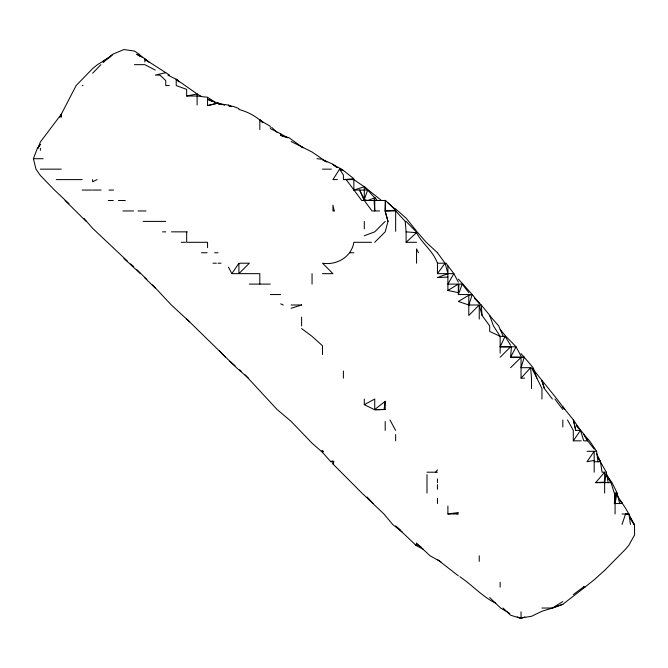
<?xml version="1.0" encoding="UTF-8"?>
<svg xmlns="http://www.w3.org/2000/svg" width="668" height="668" viewBox="0 0 668 668"><rect width="100%" height="100%" fill="white"/><g stroke="black" fill="none" stroke-linecap="round" stroke-linejoin="round"><path stroke-width="1" d="M374.748 242.3L385.194 231.854L387.991 221.4L385.194 210.954L385.578 200.509L361.722 200.509L346.216 179.608M616.731 494.829L622.376 503.538L614.343 503.538L615.086 493.093L615.086 513.984M385.194 401.326L384.042 409.492L374.748 409.734L385.194 409.492L385.194 401.326L374.748 409.492L374.748 399.046L364.302 404.649L364.302 399.046M604.64 482.638L606.335 472.192L597.401 456.52M616.798 494.036L615.086 503.538L614.343 503.538M374.748 197.469L374.748 210.954L374.13 200.509L374.748 197.469L377.32 200.509M374.13 200.509L374.748 197.845L364.302 186.481L364.302 200.509L372.009 210.954L379.566 210.954M421.107 547.075L418.594 545.338L415.972 545.338L416.548 543.142L430.058 555.784L440.93 561.846M521.04 353.597L524.255 357.246L521.04 367.692L530.617 367.692L531.494 378.146L531.494 388.592M474.497 298.187L479.24 303.272L472.251 294.546L468.794 295.248L458.34 301.46L468.794 305L472.251 294.546L458.34 279.065M622.05 524.438L625.532 513.984M374.748 197.845L367.701 200.509L364.302 199.49L367.676 190.054L353.848 190.054L353.848 179.608L343.402 179.608L343.402 174.983L339.569 169.154L332.948 179.608L337.382 179.608M472.251 294.546L458.34 294.546L462.239 284.1L459.025 284.1L458.34 292.651L447.894 290.471L447.894 273.655L437.448 277.571L447.894 277.053M68.988 203.74L54.509 190.054L40.364 175.459L35.98 169.154L33.4 158.708L37.383 148.263L40.364 144.305L37.934 148.263L40.364 141.992L61.264 114.27L76.135 85.562L92.618 68.579L97.461 64.662L110.896 56.479M322.494 273.655L332.948 273.655L322.494 263.2C336.547 265.53 351.568 257.005 353.848 242.3L371.483 242.3M402.078 531.928L392.65 524.438L383.933 513.984L361.931 493.093L332.948 463.976L333.975 461.738L330.802 461.738L322.494 452.345L312.048 443.185L291.156 421.399L277.078 409.492L244.88 374.681M541.94 399.046L541.94 388.592L536.905 378.146L533.122 367.692L524.255 357.246L510.594 357.246L511.438 346.801L500.14 346.801L505.058 336.346L500.14 336.346L489.686 331.445L489.686 325.901L482.079 315.446L479.24 305L468.794 305M301.31 305L301.602 304.466M228.456 267.125L231.888 273.655L238.902 263.2L238.902 273.655L259.81 273.655L259.81 284.1M587.055 451.292L594.186 451.292L587.005 461.738L594.186 460.444M581.235 440.838L573.286 440.838L580.484 430.392L573.286 419.721L562.832 406.845L564.769 409.492C554.582 395.314 543.042 382.263 532.555 368.444M458.34 282.172L453.881 273.655L437.448 273.655L445.08 263.2L437.448 252.754M435.745 472.192L437.448 469.888M457.112 513.984L458.34 512.54L447.894 513.984L447.894 506.052M606.335 474.606L611.988 482.638L617.174 493.093L614.318 493.093L611.003 482.638L595.656 482.638L604.64 472.192L602.052 472.192L600.474 461.738L596.741 453.906M524.53 378.146L521.04 378.146L530.617 367.692M92.618 73.246L100.926 64.662M238.902 273.655L249.356 263.2L240.263 263.2L238.902 263.776M385.194 221.4L374.748 231.854L364.302 235.737M500.14 357.246L510.594 346.817M510.594 367.692L521.04 357.388L521.04 378.146M385.194 200.241L385.194 210.954L395.648 210.954L405.251 221.4L406.094 231.854L406.094 242.3L416.548 232.681C422.251 243.837 433.19 250.951 437.448 263.2L437.448 273.655M103.064 62.642L112.75 54.217L123.964 49.541L134.41 51.027L139.203 54.217L142.735 57.548M630.007 517.475L634.5 524.438L634.6 534.884L628.788 545.338L625.532 549.221L604.64 570.363L594.186 579.799L584.934 587.13L583.732 586.846L583.732 588.09L562.832 604.323L552.419 608.03M573.286 594.595L583.406 587.13L584.934 587.13M103.064 61.289L112.708 54.759M541.94 608.03L552.386 608.03L562.832 601.534M447.894 290.471L458.34 284.1L458.34 294.546M186.656 232.247L187.307 231.854M97.127 179.608L92.618 181.738L92.618 179.608M330.802 461.738L332.948 460.753L332.948 463.976M524.839 616.923L521.04 618.459L510.594 615.211L503.012 608.03M552.386 608.03L562.832 604.323M291.156 308.29L301.602 305L291.156 305M353.848 190.054L363.35 187.082M552.386 608.039L541.94 611.27L531.494 616.297L521.04 617.95M167.927 75.117L176.21 79.3L176.21 85.562L186.656 89.387L186.656 96.008L197.11 96.008L207.556 97.286L207.556 105.636L218.002 103.047L224.657 105.218M207.556 105.636L218.002 103.056L220.582 104.509L207.556 99.265L211.906 101.277M169.53 75.117L165.756 72.67L155.31 75.117L159.953 75.117L165.756 80.611L165.756 85.562L169.313 85.562M186.656 96.008L197.11 93.954L197.11 95.106M343.402 179.608L353.848 178.74L343.402 170.465L339.569 169.154L343.402 170.641L341.657 169.154L332.948 164.654L336.973 167.468M385.194 210.954L395.648 210.27L395.648 231.345M595.656 482.638L604.64 482.096M625.532 514.193L628.972 513.984L630.442 524.438M134.41 64.662L144.856 64.662L155.31 70.098M82.164 85.562L82.924 85.562M61.264 116.908L61.264 114.27L61.264 116.967L59.394 116.908M33.4 158.708L43.178 158.708M40.364 169.154L61.264 169.154M322.494 169.154L331.403 169.154M56.304 179.608L82.164 179.608M82.164 190.054L91.825 190.054M92.618 190.054L101.093 190.054M108.976 190.054L113.51 190.054M108.241 200.509L113.259 200.509M118.403 200.509L125.3 200.509M122.912 210.954L133.475 210.954M138.051 210.954L145.966 210.954M143.144 221.4L165.756 221.4M405.251 221.4L406.094 221.4L416.273 231.854M162.499 231.854L165.756 231.854M171.451 231.854L186.656 231.854L186.656 242.3L207.556 242.3L207.556 247.686M181.304 242.3L185.529 242.3M406.094 242.3L416.548 242.3M201.536 252.754L207.13 252.754M214.62 252.754L218.002 252.754M349.815 252.754L353.848 252.754M212.983 263.2L216.315 263.2M218.002 263.2L221.041 263.2M437.448 263.2L445.08 263.2L447.952 273.655L447.894 265.781L446.14 263.2M231.888 273.655L238.017 273.655M249.356 284.1L270.256 284.1M458.34 284.1L447.894 284.1L453.881 273.655L447.894 265.781M270.256 294.546L280.702 294.546M480.325 305L481.21 305L489.686 315.279M500.14 346.801L516.072 346.801L521.04 356.136M524.255 357.246L510.594 357.246L516.072 346.801L505.91 336.346L500.14 329.441M374.748 409.492L385.194 409.492M573.286 419.721L575.749 430.392L580.484 430.392L583.732 440.838L587.706 440.838L594.186 449.121M594.896 451.292L596.616 451.292L597.96 461.738M594.186 461.738L600.474 461.738L598.904 459.125M426.994 472.192L437.448 472.192M606.21 472.192L608.206 482.638M447.894 513.984L458.34 513.984M622.017 513.984L628.972 513.984M630.859 519.211L633.965 524.438L634.5 524.438M406.094 231.854L416.548 232.681M316.983 158.708L322.494 159.243L326.852 162.09M218.002 103.047L218.002 103.615L228.456 105.076L231.27 106.462L228.456 105.627L228.456 105.076M228.456 105.627L233.491 106.462L238.902 108.567L238.902 109.427C247.811 111.923 256.203 116.165 262.749 122.778M218.002 103.615L221.809 104.651M270.256 128.532L280.702 133.859L280.702 135.429L289.119 137.808L302.946 147.728M280.702 135.429L287.841 137.808L280.702 133.859M517.241 616.815L521.04 618.459L521.04 611.813M291.156 141.507L312.048 152.003L321.851 158.708M280.702 303.848L283.274 305M495.79 603.288C482.371 596.699 472.201 584.984 459.801 576.684M364.302 404.649L374.138 409.492M197.11 94.121L200.876 96.008M423.512 549.346L416.548 545.764L416.548 543.142M500.599 608.03L509.759 613.441M325.107 161.255L322.494 159.652L332.948 164.211L336.973 167.301M144.856 61.99L144.856 59.227L165.756 72.67M207.556 97.286L215.388 102.396M139.954 56.346L136.681 54.217L144.856 58.575L149.457 62.633M353.848 179.608L364.302 186.789L381.52 200.509M395.648 209L406.094 218.119L416.548 231.153M197.11 93.954L176.21 79.3L179.074 81.805M301.602 328.556L312.048 336.346L322.494 345.782L322.494 354.533M301.602 146.718L302.946 147.745M437.448 559.534L458.34 575.808M144.856 59.227L147.92 61.64M387.432 202.412L395.648 209.393M400.124 529.808L395.648 526L415.972 545.338M229.934 361.304L235.111 365.78M130.544 263.877L133.642 266.574M248.429 378.146L236.414 367.692L186.656 318.962M127.596 261.297L92.618 228.322L84.001 218.428M176.21 79.233L179.074 81.763M140.48 273.655L123.964 258.508M189.67 321.867L171.342 305L152.521 284.86M271.684 127.363L276.944 132.206M437.448 252.704L426.226 242.3L417.141 231.854M239.653 369.838L241.148 371.224M146.943 279.541L136.581 269.379M489.686 597.584L500.14 607.571M65.063 200.509L86.18 221.4M155.31 288.125L144.856 277.963M385.578 200.509L395.648 210.27M259.81 119.363L262.749 122.269M364.302 186.789L367.567 190.054M474.497 298.011L481.21 305L482.079 315.446M367.024 496.975L373.161 503.538M219.371 350.675L225.534 357.246M619.628 499.915C625.716 507.154 629.866 515.913 633.965 524.438M576.726 425.75L583.732 433.908L587.706 440.838L583.732 434.417L589.577 440.838L596.616 451.292M489.686 315.638L498.662 325.901L503.263 336.346M576.559 425.75L580.484 430.392M621.056 501.96L622.376 503.538M544.395 388.592L541.94 380.844L544.395 388.592L552.386 399.046M462.239 284.1L468.794 292.676M554.891 399.046L562.832 409.492M505.058 336.346L510.594 345.231M606.227 474.806L611.003 482.638L606.193 473.929M567.499 419.947L573.286 430.392L573.286 440.838M389.928 419.947L395.648 430.392M531.494 367.692L536.905 378.146M418.469 252.754L416.548 248.888L416.548 263.2M364.302 199.49L359.618 190.054L364.302 200.509M489.686 315.446L493.443 325.901L500.14 336.346L500.14 353.147M583.406 587.13L583.732 588.09M385.194 211.714L387.991 221.4M616.973 493.093L619.712 503.538M573.445 419.947L575.749 430.392M604.64 472.192L604.64 493.093M594.186 451.292L594.186 472.192M562.832 419.947L562.832 426.961M500.14 582.212L500.14 587.13M479.24 319.087L479.24 305L468.794 315.446L468.794 295.248M479.24 555.784L479.24 561.37M437.448 478.939L437.448 482.638M437.448 484.717L437.448 489.26M437.448 498.428L437.448 503.538M426.994 474.622L426.994 493.093M395.648 434.542L395.648 440.838M385.194 421.475L385.194 430.392M364.302 221.4L364.302 228.74M343.402 371.057L343.402 378.146M312.048 273.655L312.048 284.1M301.602 317.15L301.602 325.901M270.256 127.363L270.256 126.285L259.81 120.156L259.81 129.592M197.11 96.008L197.11 105.018M40.364 148.263L40.364 150.367M323.262 451.292L322.494 452.345L322.494 450.583L321.442 451.292L323.262 451.292M334.192 210.954L332.948 210.954L332.948 205.168L334.192 210.954"/></g></svg>
